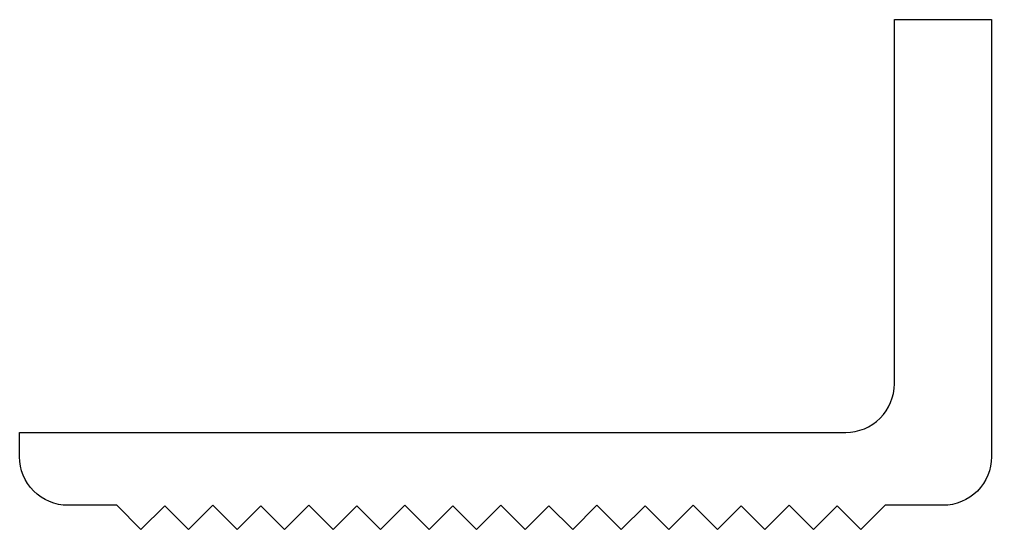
# Model space of a CAD drawing. Extents: x 165.8 to 185.8, y 226.4 to 236.9.
import ezdxf

# ---------------------------------------------------------------- set-up
doc = ezdxf.new("R2010")
doc.units = 0
doc.layers.add('ANA', color=220, linetype='CONTINUOUS')

msp = doc.modelspace()

# ---------------------------------------------------------------- linework, layer by layer
at = {"layer": 'ANA', "color": 0}
msp.add_lwpolyline([(180.131, 226.405), (179.631, 226.905), (179.131, 226.405), (178.643, 226.894), (178.155, 226.405), (177.655, 226.905), (177.155, 226.405), (176.667, 226.894), (176.179, 226.405), (175.679, 226.905), (175.179, 226.405), (174.69, 226.894), (174.202, 226.405), (173.702, 226.905), (173.202, 226.405), (172.714, 226.894), (172.226, 226.405), (171.726, 226.905), (171.226, 226.405), (170.737, 226.894), (170.249, 226.405), (169.749, 226.905), (169.249, 226.405), (168.761, 226.894), (168.273, 226.405), (167.773, 226.905), (166.773, 226.905, -0.414214), (165.773, 227.905), (165.773, 228.405), (182.773, 228.405, 0.414214), (183.773, 229.405), (183.773, 236.905), (185.773, 236.905), (185.773, 227.905, -0.414214), (184.773, 226.905), (183.584, 226.905), (183.084, 226.405), (182.596, 226.894), (182.108, 226.405), (181.608, 226.905), (181.108, 226.405), (180.62, 226.894)], format="xyb", close=True, dxfattribs=at)

doc.saveas('drawing.dxf')
